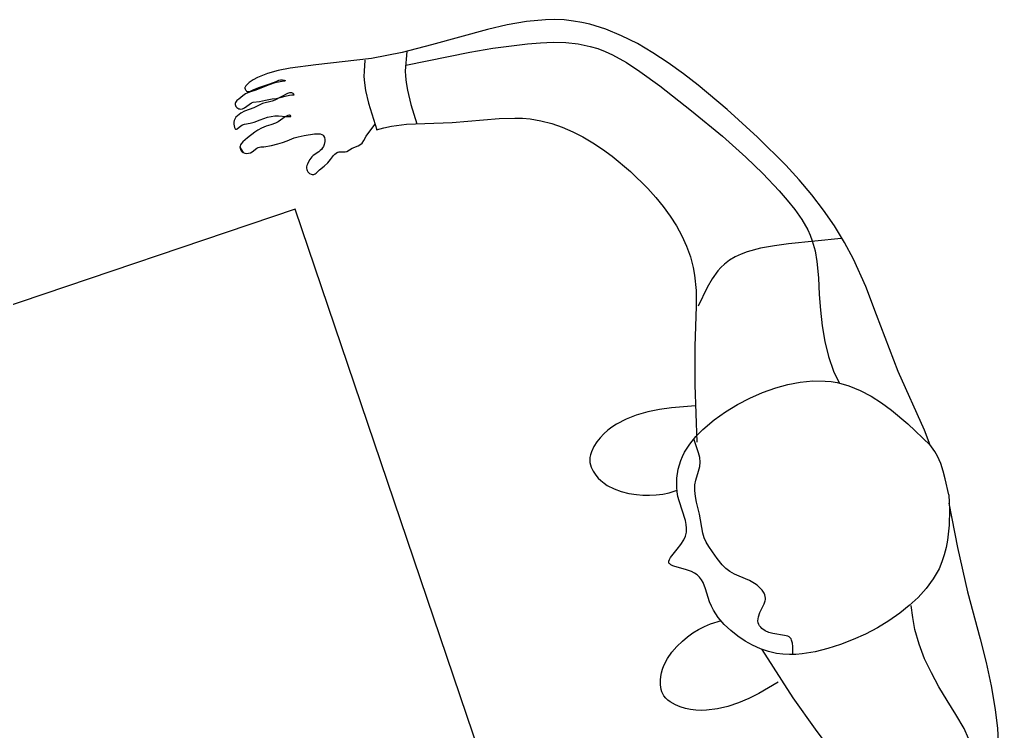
# Model space of a CAD drawing. Header units: metres. Extents: x 151 to 270, y 180 to 223.
# Drawn here: x 183.529 to 183.9724, y 209.4657 to 209.7882 of the extents above; entities that cross this region are included whole.
import ezdxf

# ---------------------------------------------------------------- set-up
doc = ezdxf.new("R2010")
doc.units = ezdxf.units.M
doc.layers.add('1-AREA DE PRODUCCION', color=7, linetype='Continuous')

msp = doc.modelspace()

# ---------------------------------------------------------------- linework, layer by layer
at = {"layer": '1-AREA DE PRODUCCION', "color": 0, "lineweight": -2}
for p, q in [((183.76717, 209.78811), (183.75855, 209.78732)), ((183.76717, 209.78811), (183.75855, 209.78732)), ((183.77145, 209.78818), (183.76717, 209.78811)), ((183.77145, 209.78818), (183.76717, 209.78811)), ((183.77571, 209.78799), (183.77145, 209.78818)), ((183.77571, 209.78799), (183.77145, 209.78818)), ((183.77996, 209.78753), (183.77571, 209.78799)), ((183.77996, 209.78753), (183.77571, 209.78799)), ((183.74094, 209.78374), (183.71556, 209.77669)), ((183.74094, 209.78374), (183.71556, 209.77669)), ((183.74981, 209.78581), (183.74094, 209.78374)), ((183.74981, 209.78581), (183.74094, 209.78374)), ((183.75855, 209.78732), (183.74981, 209.78581)), ((183.75855, 209.78732), (183.74981, 209.78581)), ((183.78361, 209.78691), (183.77996, 209.78753)), ((183.78361, 209.78691), (183.77996, 209.78753)), ((183.78725, 209.78607), (183.78361, 209.78691)), ((183.78725, 209.78607), (183.78361, 209.78691)), ((183.79449, 209.78382), (183.78725, 209.78607)), ((183.79449, 209.78382), (183.78725, 209.78607)), ((183.80168, 209.78086), (183.79449, 209.78382)), ((183.80168, 209.78086), (183.79449, 209.78382)), ((183.80881, 209.77728), (183.80168, 209.78086)), ((183.80881, 209.77728), (183.80168, 209.78086)), ((183.71556, 209.77669), (183.70221, 209.77329)), ((183.71556, 209.77669), (183.70221, 209.77329)), ((183.73289, 209.77342), (183.7433, 209.77522)), ((183.73289, 209.77342), (183.7433, 209.77522)), ((183.7433, 209.77522), (183.75912, 209.77726)), ((183.7433, 209.77522), (183.75912, 209.77726)), ((183.75912, 209.77726), (183.76487, 209.77771)), ((183.75912, 209.77726), (183.76487, 209.77771)), ((183.76487, 209.77771), (183.77063, 209.77792)), ((183.76487, 209.77771), (183.77063, 209.77792)), ((183.77063, 209.77792), (183.77635, 209.77778)), ((183.77063, 209.77792), (183.77635, 209.77778)), ((183.77635, 209.77778), (183.78199, 209.77719)), ((183.77635, 209.77778), (183.78199, 209.77719)), ((183.78199, 209.77719), (183.78748, 209.77605)), ((183.78199, 209.77719), (183.78748, 209.77605)), ((183.78748, 209.77605), (183.79088, 209.775)), ((183.78748, 209.77605), (183.79088, 209.775)), ((183.79088, 209.775), (183.79422, 209.77372)), ((183.79088, 209.775), (183.79422, 209.77372)), ((183.81585, 209.77316), (183.80881, 209.77728)), ((183.81585, 209.77316), (183.80881, 209.77728)), ((183.68833, 209.7706), (183.66323, 209.76775)), ((183.68833, 209.7706), (183.66323, 209.76775)), ((183.68531, 209.76985), (183.68503, 209.76482)), ((183.68531, 209.76985), (183.68503, 209.76482)), ((183.70221, 209.77329), (183.68833, 209.7706)), ((183.70221, 209.77329), (183.68833, 209.7706)), ((183.70442, 209.77379), (183.70371, 209.76501)), ((183.70442, 209.77379), (183.70371, 209.76501)), ((183.70393, 209.76747), (183.73289, 209.77342)), ((183.70393, 209.76747), (183.73289, 209.77342)), ((183.79422, 209.77372), (183.79749, 209.77222)), ((183.79422, 209.77372), (183.79749, 209.77222)), ((183.79749, 209.77222), (183.80383, 209.7687)), ((183.79749, 209.77222), (183.80383, 209.7687)), ((183.82281, 209.76858), (183.81585, 209.77316)), ((183.82281, 209.76858), (183.81585, 209.77316)), ((183.65154, 209.76617), (183.64617, 209.76508)), ((183.65154, 209.76617), (183.64617, 209.76508)), ((183.66323, 209.76775), (183.65154, 209.76617)), ((183.66323, 209.76775), (183.65154, 209.76617)), ((183.80383, 209.7687), (183.80998, 209.76466)), ((183.80383, 209.7687), (183.80998, 209.76466)), ((183.82967, 209.76364), (183.82281, 209.76858)), ((183.82967, 209.76364), (183.82281, 209.76858)), ((183.63681, 209.76191), (183.63482, 209.76085)), ((183.63681, 209.76191), (183.63482, 209.76085)), ((183.64124, 209.76368), (183.63681, 209.76191)), ((183.64124, 209.76368), (183.63681, 209.76191)), ((183.64617, 209.76508), (183.64124, 209.76368)), ((183.64617, 209.76508), (183.64124, 209.76368)), ((183.68503, 209.76482), (183.68498, 209.76233)), ((183.68503, 209.76482), (183.68498, 209.76233)), ((183.68498, 209.76233), (183.68517, 209.75949)), ((183.68498, 209.76233), (183.68517, 209.75949)), ((183.70371, 209.76501), (183.70378, 209.76255)), ((183.70371, 209.76501), (183.70378, 209.76255)), ((183.70378, 209.76255), (183.70407, 209.75968)), ((183.70378, 209.76255), (183.70407, 209.75968)), ((183.80998, 209.76466), (183.81892, 209.75809)), ((183.80998, 209.76466), (183.81892, 209.75809)), ((183.83641, 209.75841), (183.82967, 209.76364)), ((183.83641, 209.75841), (183.82967, 209.76364)), ((183.63108, 209.75735), (183.63107, 209.75705)), ((183.63108, 209.75735), (183.63107, 209.75705)), ((183.63107, 209.75705), (183.63116, 209.75671)), ((183.63107, 209.75705), (183.63116, 209.75671)), ((183.63116, 209.75763), (183.63108, 209.75735)), ((183.63116, 209.75763), (183.63108, 209.75735)), ((183.63148, 209.75817), (183.63116, 209.75763)), ((183.63148, 209.75817), (183.63116, 209.75763)), ((183.63116, 209.75671), (183.63132, 209.75638)), ((183.63116, 209.75671), (183.63132, 209.75638)), ((183.63194, 209.75867), (183.63148, 209.75817)), ((183.63194, 209.75867), (183.63148, 209.75817)), ((183.63297, 209.75967), (183.63194, 209.75867)), ((183.63297, 209.75967), (183.63194, 209.75867)), ((183.63482, 209.76085), (183.63297, 209.75967)), ((183.63482, 209.76085), (183.63297, 209.75967)), ((183.63472, 209.75628), (183.63739, 209.75747)), ((183.63472, 209.75628), (183.63739, 209.75747)), ((183.64201, 209.75857), (183.63596, 209.75615)), ((183.64201, 209.75857), (183.63596, 209.75615)), ((183.63739, 209.75747), (183.6409, 209.75857)), ((183.63739, 209.75747), (183.6409, 209.75857)), ((183.6409, 209.75857), (183.6445, 209.75988)), ((183.6409, 209.75857), (183.6445, 209.75988)), ((183.64456, 209.75949), (183.64201, 209.75857)), ((183.64456, 209.75949), (183.64201, 209.75857)), ((183.6445, 209.75988), (183.64578, 209.76048)), ((183.6445, 209.75988), (183.64578, 209.76048)), ((183.64697, 209.75996), (183.64456, 209.75949)), ((183.64697, 209.75996), (183.64456, 209.75949)), ((183.64578, 209.76048), (183.64646, 209.76071)), ((183.64578, 209.76048), (183.64646, 209.76071)), ((183.64646, 209.76071), (183.64721, 209.76084)), ((183.64646, 209.76071), (183.64721, 209.76084)), ((183.64893, 209.76028), (183.64697, 209.75996)), ((183.64893, 209.76028), (183.64697, 209.75996)), ((183.64721, 209.76084), (183.64806, 209.76083)), ((183.64721, 209.76084), (183.64806, 209.76083)), ((183.64806, 209.76083), (183.6488, 209.76069)), ((183.64806, 209.76083), (183.6488, 209.76069)), ((183.6488, 209.76069), (183.64926, 209.76051)), ((183.6488, 209.76069), (183.64926, 209.76051)), ((183.64924, 209.7604), (183.64893, 209.76028)), ((183.64924, 209.7604), (183.64893, 209.76028)), ((183.64927, 209.76043), (183.64924, 209.7604)), ((183.64927, 209.76043), (183.64924, 209.7604)), ((183.64926, 209.76051), (183.64927, 209.76049)), ((183.64926, 209.76051), (183.64927, 209.76049)), ((183.64927, 209.76049), (183.64928, 209.76047)), ((183.64927, 209.76049), (183.64928, 209.76047)), ((183.64928, 209.76045), (183.64927, 209.76043)), ((183.64928, 209.76045), (183.64927, 209.76043)), ((183.64928, 209.76047), (183.64928, 209.76046)), ((183.64928, 209.76047), (183.64928, 209.76046)), ((183.64928, 209.76046), (183.64928, 209.76045)), ((183.64928, 209.76046), (183.64928, 209.76045)), ((183.68517, 209.75949), (183.68571, 209.75603)), ((183.68517, 209.75949), (183.68571, 209.75603)), ((183.70407, 209.75968), (183.70466, 209.75625)), ((183.70407, 209.75968), (183.70466, 209.75625)), ((183.81892, 209.75809), (183.8334, 209.74686)), ((183.81892, 209.75809), (183.8334, 209.74686)), ((183.84951, 209.74742), (183.83641, 209.75841)), ((183.84951, 209.74742), (183.83641, 209.75841)), ((183.62831, 209.75216), (183.6274, 209.75146)), ((183.62831, 209.75216), (183.6274, 209.75146)), ((183.6301, 209.75365), (183.62831, 209.75216)), ((183.6301, 209.75365), (183.62831, 209.75216)), ((183.63128, 209.75449), (183.6301, 209.75365)), ((183.63128, 209.75449), (183.6301, 209.75365)), ((183.63235, 209.75502), (183.63128, 209.75449)), ((183.63235, 209.75502), (183.63128, 209.75449)), ((183.63132, 209.75638), (183.63154, 209.75607)), ((183.63132, 209.75638), (183.63154, 209.75607)), ((183.63154, 209.75607), (183.63181, 209.75582)), ((183.63154, 209.75607), (183.63181, 209.75582)), ((183.63181, 209.75582), (183.63211, 209.75563)), ((183.63181, 209.75582), (183.63211, 209.75563)), ((183.63211, 209.75563), (183.63261, 209.75552)), ((183.63211, 209.75563), (183.63261, 209.75552)), ((183.63351, 209.75543), (183.63235, 209.75502)), ((183.63351, 209.75543), (183.63235, 209.75502)), ((183.63261, 209.75552), (183.63313, 209.75557)), ((183.63261, 209.75552), (183.63313, 209.75557)), ((183.63313, 209.75557), (183.63393, 209.75587)), ((183.63313, 209.75557), (183.63393, 209.75587)), ((183.63596, 209.75615), (183.63351, 209.75543)), ((183.63596, 209.75615), (183.63351, 209.75543)), ((183.63393, 209.75587), (183.63472, 209.75628)), ((183.63393, 209.75587), (183.63472, 209.75628)), ((183.64035, 209.7516), (183.64341, 209.75221)), ((183.64035, 209.7516), (183.64341, 209.75221)), ((183.64341, 209.75221), (183.64533, 209.75247)), ((183.64341, 209.75221), (183.64533, 209.75247)), ((183.65035, 209.75468), (183.64461, 209.75171)), ((183.65035, 209.75468), (183.64461, 209.75171)), ((183.64533, 209.75247), (183.64925, 209.75351)), ((183.64533, 209.75247), (183.64925, 209.75351)), ((183.64925, 209.75351), (183.65123, 209.75394)), ((183.64925, 209.75351), (183.65123, 209.75394)), ((183.65125, 209.75497), (183.65035, 209.75468)), ((183.65125, 209.75497), (183.65035, 209.75468)), ((183.65123, 209.75394), (183.65225, 209.75404)), ((183.65123, 209.75394), (183.65225, 209.75404)), ((183.65202, 209.75506), (183.65125, 209.75497)), ((183.65202, 209.75506), (183.65125, 209.75497)), ((183.65236, 209.75501), (183.65202, 209.75506)), ((183.65236, 209.75501), (183.65202, 209.75506)), ((183.65225, 209.75404), (183.65328, 209.75401)), ((183.65225, 209.75404), (183.65328, 209.75401)), ((183.65266, 209.75488), (183.65236, 209.75501)), ((183.65266, 209.75488), (183.65236, 209.75501)), ((183.65291, 209.75468), (183.65266, 209.75488)), ((183.65291, 209.75468), (183.65266, 209.75488)), ((183.65313, 209.75439), (183.65291, 209.75468)), ((183.65313, 209.75439), (183.65291, 209.75468)), ((183.65328, 209.75401), (183.65313, 209.75439)), ((183.65328, 209.75401), (183.65313, 209.75439)), ((183.68571, 209.75603), (183.68707, 209.75029)), ((183.68571, 209.75603), (183.68707, 209.75029)), ((183.70466, 209.75625), (183.70626, 209.7497)), ((183.70466, 209.75625), (183.70626, 209.7497)), ((183.62672, 209.75067), (183.62656, 209.75022)), ((183.62672, 209.75067), (183.62656, 209.75022)), ((183.62656, 209.75022), (183.62657, 209.74973)), ((183.62656, 209.75022), (183.62657, 209.74973)), ((183.62657, 209.74973), (183.62671, 209.74923)), ((183.62657, 209.74973), (183.62671, 209.74923)), ((183.62671, 209.74923), (183.62698, 209.74874)), ((183.62671, 209.74923), (183.62698, 209.74874)), ((183.62702, 209.75108), (183.62672, 209.75067)), ((183.62702, 209.75108), (183.62672, 209.75067)), ((183.62698, 209.74874), (183.62734, 209.74832)), ((183.62698, 209.74874), (183.62734, 209.74832)), ((183.6274, 209.75146), (183.62702, 209.75108)), ((183.6274, 209.75146), (183.62702, 209.75108)), ((183.62734, 209.74832), (183.62777, 209.74798)), ((183.62734, 209.74832), (183.62777, 209.74798)), ((183.62777, 209.74798), (183.62819, 209.74778)), ((183.62777, 209.74798), (183.62819, 209.74778)), ((183.62819, 209.74778), (183.62863, 209.74768)), ((183.62819, 209.74778), (183.62863, 209.74768)), ((183.62863, 209.74768), (183.62908, 209.74765)), ((183.62863, 209.74768), (183.62908, 209.74765)), ((183.62908, 209.74765), (183.62998, 209.7478)), ((183.62908, 209.74765), (183.62998, 209.7478)), ((183.62998, 209.7478), (183.63087, 209.74821)), ((183.62998, 209.7478), (183.63087, 209.74821)), ((183.63087, 209.74821), (183.63404, 209.75048)), ((183.63087, 209.74821), (183.63404, 209.75048)), ((183.63506, 209.74819), (183.63092, 209.74671)), ((183.63506, 209.74819), (183.63092, 209.74671)), ((183.63404, 209.75048), (183.63473, 209.75072)), ((183.63404, 209.75048), (183.63473, 209.75072)), ((183.63473, 209.75072), (183.6377, 209.75111)), ((183.63473, 209.75072), (183.6377, 209.75111)), ((183.63896, 209.75011), (183.63506, 209.74819)), ((183.63896, 209.75011), (183.63506, 209.74819)), ((183.6377, 209.75111), (183.64035, 209.7516)), ((183.6377, 209.75111), (183.64035, 209.7516)), ((183.64335, 209.75125), (183.63896, 209.75011)), ((183.64335, 209.75125), (183.63896, 209.75011)), ((183.64461, 209.75171), (183.64335, 209.75125)), ((183.64461, 209.75171), (183.64335, 209.75125)), ((183.68707, 209.75029), (183.69082, 209.73816)), ((183.68707, 209.75029), (183.69082, 209.73816)), ((183.70626, 209.7497), (183.70888, 209.74102)), ((183.70626, 209.7497), (183.70888, 209.74102)), ((183.627, 209.7439), (183.62648, 209.74313)), ((183.627, 209.7439), (183.62648, 209.74313)), ((183.62764, 209.74461), (183.627, 209.7439)), ((183.62764, 209.74461), (183.627, 209.7439)), ((183.62837, 209.74523), (183.62764, 209.74461)), ((183.62837, 209.74523), (183.62764, 209.74461)), ((183.62918, 209.7458), (183.62837, 209.74523)), ((183.62918, 209.7458), (183.62837, 209.74523)), ((183.63092, 209.74671), (183.62918, 209.7458)), ((183.63092, 209.74671), (183.62918, 209.7458)), ((183.638, 209.74283), (183.64125, 209.74393)), ((183.638, 209.74283), (183.64125, 209.74393)), ((183.64125, 209.74393), (183.64292, 209.7443)), ((183.64125, 209.74393), (183.64292, 209.7443)), ((183.64292, 209.7443), (183.64459, 209.74452)), ((183.64292, 209.7443), (183.64459, 209.74452)), ((183.64459, 209.74452), (183.64627, 209.74456)), ((183.64459, 209.74452), (183.64627, 209.74456)), ((183.64932, 209.74414), (183.64615, 209.74191)), ((183.64932, 209.74414), (183.64615, 209.74191)), ((183.64627, 209.74456), (183.64977, 209.74427)), ((183.64627, 209.74456), (183.64977, 209.74427)), ((183.65056, 209.74478), (183.64932, 209.74414)), ((183.65056, 209.74478), (183.64932, 209.74414)), ((183.64977, 209.74427), (183.65192, 209.74421)), ((183.64977, 209.74427), (183.65192, 209.74421)), ((183.65108, 209.74488), (183.65056, 209.74478)), ((183.65108, 209.74488), (183.65056, 209.74478)), ((183.6513, 209.74486), (183.65108, 209.74488)), ((183.6513, 209.74486), (183.65108, 209.74488)), ((183.6515, 209.74479), (183.6513, 209.74486)), ((183.6515, 209.74479), (183.6513, 209.74486)), ((183.65167, 209.74466), (183.6515, 209.74479)), ((183.65167, 209.74466), (183.6515, 209.74479)), ((183.65181, 209.74447), (183.65167, 209.74466)), ((183.65181, 209.74447), (183.65167, 209.74466)), ((183.65192, 209.74421), (183.65181, 209.74447)), ((183.65192, 209.74421), (183.65181, 209.74447)), ((183.73916, 209.7428), (183.74625, 209.74338)), ((183.73916, 209.7428), (183.74625, 209.74338)), ((183.74625, 209.74338), (183.75327, 209.74358)), ((183.74625, 209.74338), (183.75327, 209.74358)), ((183.75327, 209.74358), (183.75675, 209.74345)), ((183.75327, 209.74358), (183.75675, 209.74345)), ((183.75675, 209.74345), (183.7602, 209.74314)), ((183.75675, 209.74345), (183.7602, 209.74314)), ((183.8334, 209.74686), (183.84735, 209.73537)), ((183.8334, 209.74686), (183.84735, 209.73537)), ((183.86328, 209.73498), (183.84951, 209.74742)), ((183.86328, 209.73498), (183.84951, 209.74742)), ((183.62605, 209.74168), (183.62604, 209.74087)), ((183.62605, 209.74168), (183.62604, 209.74087)), ((183.62604, 209.74087), (183.62614, 209.74004)), ((183.62604, 209.74087), (183.62614, 209.74004)), ((183.62621, 209.74246), (183.62605, 209.74168)), ((183.62621, 209.74246), (183.62605, 209.74168)), ((183.62614, 209.74004), (183.62635, 209.7393)), ((183.62614, 209.74004), (183.62635, 209.7393)), ((183.62648, 209.74313), (183.62621, 209.74246)), ((183.62648, 209.74313), (183.62621, 209.74246)), ((183.62635, 209.7393), (183.62666, 209.73874)), ((183.62635, 209.7393), (183.62666, 209.73874)), ((183.62761, 209.7387), (183.62917, 209.74005)), ((183.62761, 209.7387), (183.62917, 209.74005)), ((183.62917, 209.74005), (183.63, 209.74054)), ((183.62917, 209.74005), (183.63, 209.74054)), ((183.63, 209.74054), (183.63083, 209.74082)), ((183.63, 209.74054), (183.63083, 209.74082)), ((183.63083, 209.74082), (183.6334, 209.74121)), ((183.63083, 209.74082), (183.6334, 209.74121)), ((183.6334, 209.74121), (183.63526, 209.74172)), ((183.6334, 209.74121), (183.63526, 209.74172)), ((183.63526, 209.74172), (183.638, 209.74283)), ((183.63526, 209.74172), (183.638, 209.74283)), ((183.63854, 209.73895), (183.63697, 209.7381)), ((183.63854, 209.73895), (183.63697, 209.7381)), ((183.64065, 209.73983), (183.63854, 209.73895)), ((183.64065, 209.73983), (183.63854, 209.73895)), ((183.64272, 209.74042), (183.64065, 209.73983)), ((183.64272, 209.74042), (183.64065, 209.73983)), ((183.64492, 209.74122), (183.64272, 209.74042)), ((183.64492, 209.74122), (183.64272, 209.74042)), ((183.64615, 209.74191), (183.64492, 209.74122)), ((183.64615, 209.74191), (183.64492, 209.74122)), ((183.68604, 209.73529), (183.6899, 209.7407)), ((183.68604, 209.73529), (183.6899, 209.7407)), ((183.69071, 209.73823), (183.69404, 209.73916)), ((183.69071, 209.73823), (183.69404, 209.73916)), ((183.69404, 209.73916), (183.69739, 209.73987)), ((183.69404, 209.73916), (183.69739, 209.73987)), ((183.69739, 209.73987), (183.70417, 209.74074)), ((183.69739, 209.73987), (183.70417, 209.74074)), ((183.70417, 209.74074), (183.72486, 209.74155)), ((183.70417, 209.74074), (183.72486, 209.74155)), ((183.72486, 209.74155), (183.73916, 209.7428)), ((183.72486, 209.74155), (183.73916, 209.7428)), ((183.7602, 209.74314), (183.76514, 209.74232)), ((183.7602, 209.74314), (183.76514, 209.74232)), ((183.76514, 209.74232), (183.77001, 209.74106)), ((183.76514, 209.74232), (183.77001, 209.74106)), ((183.77001, 209.74106), (183.7748, 209.7394)), ((183.77001, 209.74106), (183.7748, 209.7394)), ((183.7748, 209.7394), (183.77951, 209.73738)), ((183.7748, 209.7394), (183.77951, 209.73738)), ((183.62666, 209.73874), (183.62685, 209.73859)), ((183.62666, 209.73874), (183.62685, 209.73859)), ((183.62685, 209.73859), (183.62695, 209.73854)), ((183.62685, 209.73859), (183.62695, 209.73854)), ((183.62695, 209.73854), (183.62705, 209.73851)), ((183.62695, 209.73854), (183.62705, 209.73851)), ((183.62705, 209.73851), (183.62723, 209.73852)), ((183.62705, 209.73851), (183.62723, 209.73852)), ((183.62723, 209.73852), (183.62761, 209.7387)), ((183.62723, 209.73852), (183.62761, 209.7387)), ((183.63216, 209.73454), (183.63016, 209.7328)), ((183.63216, 209.73454), (183.63016, 209.7328)), ((183.63549, 209.73716), (183.63216, 209.73454)), ((183.63549, 209.73716), (183.63216, 209.73454)), ((183.63697, 209.7381), (183.63549, 209.73716)), ((183.63697, 209.7381), (183.63549, 209.73716)), ((183.65014, 209.73322), (183.65341, 209.73461)), ((183.65014, 209.73322), (183.65341, 209.73461)), ((183.65341, 209.73461), (183.65517, 209.7351)), ((183.65341, 209.73461), (183.65517, 209.7351)), ((183.65517, 209.7351), (183.65784, 209.73564)), ((183.65517, 209.7351), (183.65784, 209.73564)), ((183.65784, 209.73564), (183.66254, 209.73643)), ((183.65784, 209.73564), (183.66254, 209.73643)), ((183.66254, 209.73643), (183.6643, 209.73649)), ((183.66254, 209.73643), (183.6643, 209.73649)), ((183.6643, 209.73649), (183.66513, 209.73639)), ((183.6643, 209.73649), (183.66513, 209.73639)), ((183.66513, 209.73639), (183.66587, 209.73615)), ((183.66513, 209.73639), (183.66587, 209.73615)), ((183.66587, 209.73615), (183.66619, 209.73597)), ((183.66587, 209.73615), (183.66619, 209.73597)), ((183.66619, 209.73597), (183.66646, 209.73575)), ((183.66619, 209.73597), (183.66646, 209.73575)), ((183.66646, 209.73575), (183.66671, 209.73545)), ((183.66646, 209.73575), (183.66671, 209.73545)), ((183.66671, 209.73545), (183.66707, 209.73473)), ((183.66671, 209.73545), (183.66707, 209.73473)), ((183.66707, 209.73473), (183.66724, 209.73386)), ((183.66707, 209.73473), (183.66724, 209.73386)), ((183.68496, 209.73339), (183.68604, 209.73529)), ((183.68496, 209.73339), (183.68604, 209.73529)), ((183.77951, 209.73738), (183.78413, 209.73501)), ((183.77951, 209.73738), (183.78413, 209.73501)), ((183.78413, 209.73501), (183.78865, 209.73235)), ((183.78413, 209.73501), (183.78865, 209.73235)), ((183.84735, 209.73537), (183.85793, 209.7259)), ((183.84735, 209.73537), (183.85793, 209.7259)), ((183.87612, 209.72217), (183.86328, 209.73498)), ((183.87612, 209.72217), (183.86328, 209.73498)), ((183.62877, 209.73036), (183.63022, 209.72799)), ((183.62877, 209.73036), (183.63022, 209.72799)), ((183.62887, 209.73086), (183.62879, 209.73035)), ((183.62887, 209.73086), (183.62879, 209.73035)), ((183.62879, 209.73035), (183.62883, 209.72983)), ((183.62879, 209.73035), (183.62883, 209.72983)), ((183.62907, 209.73136), (183.62887, 209.73086)), ((183.62907, 209.73136), (183.62887, 209.73086)), ((183.62936, 209.73185), (183.62907, 209.73136)), ((183.62936, 209.73185), (183.62907, 209.73136)), ((183.63016, 209.7328), (183.62936, 209.73185)), ((183.63016, 209.7328), (183.62936, 209.73185)), ((183.6343, 209.72823), (183.6365, 209.72997)), ((183.6343, 209.72823), (183.6365, 209.72997)), ((183.6365, 209.72997), (183.63705, 209.73021)), ((183.6365, 209.72997), (183.63705, 209.73021)), ((183.63705, 209.73021), (183.63827, 209.73046)), ((183.63705, 209.73021), (183.63827, 209.73046)), ((183.63827, 209.73046), (183.63956, 209.73059)), ((183.63827, 209.73046), (183.63956, 209.73059)), ((183.63956, 209.73059), (183.64307, 209.73118)), ((183.63956, 209.73059), (183.64307, 209.73118)), ((183.64307, 209.73118), (183.64594, 209.73184)), ((183.64307, 209.73118), (183.64594, 209.73184)), ((183.64594, 209.73184), (183.64807, 209.73245)), ((183.64594, 209.73184), (183.64807, 209.73245)), ((183.64807, 209.73245), (183.65014, 209.73322)), ((183.64807, 209.73245), (183.65014, 209.73322)), ((183.66624, 209.73003), (183.66573, 209.72939)), ((183.66624, 209.73003), (183.66573, 209.72939)), ((183.66666, 209.73075), (183.66624, 209.73003)), ((183.66666, 209.73075), (183.66624, 209.73003)), ((183.66698, 209.73155), (183.66666, 209.73075)), ((183.66698, 209.73155), (183.66666, 209.73075)), ((183.66725, 209.73293), (183.66698, 209.73155)), ((183.66725, 209.73293), (183.66698, 209.73155)), ((183.66724, 209.73386), (183.66725, 209.73293)), ((183.66724, 209.73386), (183.66725, 209.73293)), ((183.67716, 209.72848), (183.67956, 209.72993)), ((183.67716, 209.72848), (183.67956, 209.72993)), ((183.67956, 209.72993), (183.68228, 209.73096)), ((183.67956, 209.72993), (183.68228, 209.73096)), ((183.68228, 209.73096), (183.68307, 209.73139)), ((183.68228, 209.73096), (183.68307, 209.73139)), ((183.68307, 209.73139), (183.68409, 209.73223)), ((183.68307, 209.73139), (183.68409, 209.73223)), ((183.68409, 209.73223), (183.68496, 209.73339)), ((183.68409, 209.73223), (183.68496, 209.73339)), ((183.78865, 209.73235), (183.79307, 209.72941)), ((183.78865, 209.73235), (183.79307, 209.72941)), ((183.62883, 209.72983), (183.62897, 209.72941)), ((183.62883, 209.72983), (183.62897, 209.72941)), ((183.62897, 209.72941), (183.62919, 209.729)), ((183.62897, 209.72941), (183.62919, 209.729)), ((183.62919, 209.729), (183.62948, 209.72862)), ((183.62919, 209.729), (183.62948, 209.72862)), ((183.62948, 209.72862), (183.62982, 209.72828)), ((183.62948, 209.72862), (183.62982, 209.72828)), ((183.62982, 209.72828), (183.63022, 209.72799)), ((183.62982, 209.72828), (183.63022, 209.72799)), ((183.63022, 209.72799), (183.63099, 209.72766)), ((183.63022, 209.72799), (183.63099, 209.72766)), ((183.63099, 209.72766), (183.63184, 209.72753)), ((183.63099, 209.72766), (183.63184, 209.72753)), ((183.63184, 209.72753), (183.6327, 209.7276)), ((183.63184, 209.72753), (183.6327, 209.7276)), ((183.6327, 209.7276), (183.63353, 209.72784)), ((183.6327, 209.7276), (183.63353, 209.72784)), ((183.63353, 209.72784), (183.6343, 209.72823)), ((183.63353, 209.72784), (183.6343, 209.72823)), ((183.6613, 209.72597), (183.66051, 209.7248)), ((183.6613, 209.72597), (183.66051, 209.7248)), ((183.66193, 209.72665), (183.6613, 209.72597)), ((183.66193, 209.72665), (183.6613, 209.72597)), ((183.6645, 209.72833), (183.66193, 209.72665)), ((183.6645, 209.72833), (183.66193, 209.72665)), ((183.66515, 209.72882), (183.6645, 209.72833)), ((183.66515, 209.72882), (183.6645, 209.72833)), ((183.66573, 209.72939), (183.66515, 209.72882)), ((183.66573, 209.72939), (183.66515, 209.72882)), ((183.66978, 209.72476), (183.67118, 209.72653)), ((183.66978, 209.72476), (183.67118, 209.72653)), ((183.67118, 209.72653), (183.67195, 209.72733)), ((183.67118, 209.72653), (183.67195, 209.72733)), ((183.6718, 209.72719), (183.67304, 209.72804)), ((183.6718, 209.72719), (183.67304, 209.72804)), ((183.67195, 209.72733), (183.67279, 209.72794)), ((183.67195, 209.72733), (183.67279, 209.72794)), ((183.67279, 209.72794), (183.67324, 209.72815)), ((183.67279, 209.72794), (183.67324, 209.72815)), ((183.67324, 209.72815), (183.67373, 209.72827)), ((183.67324, 209.72815), (183.67373, 209.72827)), ((183.67373, 209.72827), (183.67653, 209.72828)), ((183.67373, 209.72827), (183.67653, 209.72828)), ((183.67653, 209.72828), (183.67716, 209.72848)), ((183.67653, 209.72828), (183.67716, 209.72848)), ((183.79307, 209.72941), (183.79738, 209.72624)), ((183.79307, 209.72941), (183.79738, 209.72624)), ((183.79738, 209.72624), (183.80566, 209.71931)), ((183.79738, 209.72624), (183.80566, 209.71931)), ((183.85793, 209.7259), (183.86562, 209.71842)), ((183.85793, 209.7259), (183.86562, 209.71842)), ((183.65897, 209.72143), (183.65895, 209.72082)), ((183.65897, 209.72143), (183.65895, 209.72082)), ((183.65911, 209.72203), (183.65897, 209.72143)), ((183.65911, 209.72203), (183.65897, 209.72143)), ((183.65932, 209.72261), (183.65911, 209.72203)), ((183.65932, 209.72261), (183.65911, 209.72203)), ((183.65989, 209.72374), (183.65932, 209.72261)), ((183.65989, 209.72374), (183.65932, 209.72261)), ((183.66051, 209.7248), (183.65989, 209.72374)), ((183.66051, 209.7248), (183.65989, 209.72374)), ((183.66476, 209.72004), (183.66701, 209.72179)), ((183.66476, 209.72004), (183.66701, 209.72179)), ((183.66701, 209.72179), (183.66853, 209.72331)), ((183.66701, 209.72179), (183.66853, 209.72331)), ((183.66853, 209.72331), (183.66978, 209.72476)), ((183.66853, 209.72331), (183.66978, 209.72476)), ((183.88211, 209.71557), (183.87612, 209.72217)), ((183.88211, 209.71557), (183.87612, 209.72217)), ((183.65895, 209.72082), (183.65904, 209.72028)), ((183.65895, 209.72082), (183.65904, 209.72028)), ((183.65904, 209.72028), (183.65923, 209.71975)), ((183.65904, 209.72028), (183.65923, 209.71975)), ((183.65923, 209.71975), (183.65952, 209.71926)), ((183.65923, 209.71975), (183.65952, 209.71926)), ((183.65952, 209.71926), (183.65989, 209.71883)), ((183.65952, 209.71926), (183.65989, 209.71883)), ((183.65989, 209.71883), (183.66034, 209.71846)), ((183.65989, 209.71883), (183.66034, 209.71846)), ((183.66034, 209.71846), (183.66112, 209.71811)), ((183.66034, 209.71846), (183.66112, 209.71811)), ((183.66112, 209.71811), (183.66153, 209.71802)), ((183.66112, 209.71811), (183.66153, 209.71802)), ((183.66153, 209.71802), (183.66193, 209.718)), ((183.66153, 209.71802), (183.66193, 209.718)), ((183.66193, 209.718), (183.66233, 209.71805)), ((183.66193, 209.718), (183.66233, 209.71805)), ((183.66233, 209.71805), (183.66288, 209.71827)), ((183.66233, 209.71805), (183.66288, 209.71827)), ((183.66288, 209.71827), (183.66338, 209.71863)), ((183.66288, 209.71827), (183.66338, 209.71863)), ((183.66338, 209.71863), (183.66476, 209.72004)), ((183.66338, 209.71863), (183.66476, 209.72004)), ((183.80566, 209.71931), (183.81349, 209.71167)), ((183.80566, 209.71931), (183.81349, 209.71167)), ((183.86562, 209.71842), (183.87309, 209.71054)), ((183.86562, 209.71842), (183.87309, 209.71054)), ((183.88778, 209.7088), (183.88211, 209.71557)), ((183.88778, 209.7088), (183.88211, 209.71557)), ((183.81349, 209.71167), (183.81712, 209.70764)), ((183.81349, 209.71167), (183.81712, 209.70764)), ((183.87309, 209.71054), (183.87674, 209.70637)), ((183.87309, 209.71054), (183.87674, 209.70637)), ((183.89311, 209.70184), (183.88778, 209.7088)), ((183.89311, 209.70184), (183.88778, 209.7088)), ((183.81712, 209.70764), (183.82053, 209.70347)), ((183.81712, 209.70764), (183.82053, 209.70347)), ((183.82053, 209.70347), (183.82366, 209.69917)), ((183.82053, 209.70347), (183.82366, 209.69917)), ((183.87674, 209.70637), (183.88019, 209.70207)), ((183.87674, 209.70637), (183.88019, 209.70207)), ((183.65386, 209.70235), (183.08555, 209.50993)), ((183.78214, 209.32348), (183.65386, 209.70235)), ((183.82366, 209.69917), (183.8265, 209.69475)), ((183.82366, 209.69917), (183.8265, 209.69475)), ((183.88019, 209.70207), (183.88332, 209.69758)), ((183.88019, 209.70207), (183.88332, 209.69758)), ((183.89806, 209.69468), (183.89311, 209.70184)), ((183.89806, 209.69468), (183.89311, 209.70184)), ((183.8265, 209.69475), (183.829, 209.69019)), ((183.8265, 209.69475), (183.829, 209.69019)), ((183.88332, 209.69758), (183.88598, 209.6929)), ((183.88332, 209.69758), (183.88598, 209.6929)), ((183.9026, 209.68726), (183.89806, 209.69468)), ((183.9026, 209.68726), (183.89806, 209.69468)), ((183.829, 209.69019), (183.83112, 209.68551)), ((183.829, 209.69019), (183.83112, 209.68551)), ((183.88598, 209.6929), (183.88709, 209.69048)), ((183.88598, 209.6929), (183.88709, 209.69048)), ((183.88709, 209.69048), (183.88804, 209.68801)), ((183.88709, 209.69048), (183.88804, 209.68801)), ((183.87095, 209.68571), (183.86465, 209.68459)), ((183.87095, 209.68571), (183.86465, 209.68459)), ((183.8773, 209.68653), (183.87095, 209.68571)), ((183.8773, 209.68653), (183.87095, 209.68571)), ((183.90116, 209.68897), (183.8773, 209.68653)), ((183.90116, 209.68897), (183.8773, 209.68653)), ((183.88804, 209.68801), (183.88933, 209.68336)), ((183.88804, 209.68801), (183.88933, 209.68336)), ((183.90672, 209.67959), (183.9026, 209.68726)), ((183.90672, 209.67959), (183.9026, 209.68726)), ((183.83112, 209.68551), (183.83284, 209.68072)), ((183.83112, 209.68551), (183.83284, 209.68072)), ((183.85577, 209.68189), (183.85307, 209.68063)), ((183.85577, 209.68189), (183.85307, 209.68063)), ((183.85862, 209.68296), (183.85577, 209.68189)), ((183.85862, 209.68296), (183.85577, 209.68189)), ((183.86465, 209.68459), (183.85862, 209.68296)), ((183.86465, 209.68459), (183.85862, 209.68296)), ((183.88933, 209.68336), (183.89015, 209.67856)), ((183.88933, 209.68336), (183.89015, 209.67856)), ((183.83284, 209.68072), (183.83412, 209.6758)), ((183.83284, 209.68072), (183.83412, 209.6758)), ((183.84824, 209.67737), (183.84668, 209.67591)), ((183.84824, 209.67737), (183.84668, 209.67591)), ((183.85055, 209.67913), (183.84824, 209.67737)), ((183.85055, 209.67913), (183.84824, 209.67737)), ((183.85307, 209.68063), (183.85055, 209.67913)), ((183.85307, 209.68063), (183.85055, 209.67913)), ((183.89015, 209.67856), (183.89082, 209.67117)), ((183.89015, 209.67856), (183.89082, 209.67117)), ((183.91224, 209.66723), (183.90672, 209.67959)), ((183.91224, 209.66723), (183.90672, 209.67959)), ((183.83412, 209.6758), (183.83474, 209.67238)), ((183.83412, 209.6758), (183.83474, 209.67238)), ((183.83474, 209.67238), (183.83541, 209.66539)), ((183.83474, 209.67238), (183.83541, 209.66539)), ((183.84524, 209.67431), (183.84265, 209.67076)), ((183.84524, 209.67431), (183.84265, 209.67076)), ((183.84668, 209.67591), (183.84524, 209.67431)), ((183.84668, 209.67591), (183.84524, 209.67431)), ((183.84265, 209.67076), (183.84036, 209.66685)), ((183.84265, 209.67076), (183.84036, 209.66685)), ((183.89082, 209.67117), (183.8912, 209.66367)), ((183.89082, 209.67117), (183.8912, 209.66367)), ((183.83541, 209.66539), (183.83551, 209.65827)), ((183.83541, 209.66539), (183.83551, 209.65827)), ((183.84036, 209.66685), (183.8363, 209.65841)), ((183.84036, 209.66685), (183.8363, 209.65841)), ((183.8912, 209.66367), (183.8917, 209.65649)), ((183.8912, 209.66367), (183.8917, 209.65649)), ((183.91715, 209.65446), (183.91224, 209.66723)), ((183.91715, 209.65446), (183.91224, 209.66723)), ((183.83551, 209.65827), (183.83481, 209.64024)), ((183.83551, 209.65827), (183.83481, 209.64024)), ((183.8917, 209.65649), (183.89248, 209.64939)), ((183.8917, 209.65649), (183.89248, 209.64939)), ((183.92699, 209.62873), (183.91715, 209.65446)), ((183.92699, 209.62873), (183.91715, 209.65446)), ((183.89248, 209.64939), (183.89366, 209.64241)), ((183.89248, 209.64939), (183.89366, 209.64241)), ((183.89366, 209.64241), (183.89536, 209.63559)), ((183.89366, 209.64241), (183.89536, 209.63559)), ((183.83481, 209.64024), (183.83479, 209.62275)), ((183.83481, 209.64024), (183.83479, 209.62275)), ((183.89536, 209.63559), (183.89769, 209.62897)), ((183.89536, 209.63559), (183.89769, 209.62897)), ((183.89769, 209.62897), (183.90017, 209.62355)), ((183.89769, 209.62897), (183.90017, 209.62355)), ((183.93889, 209.60218), (183.92699, 209.62873)), ((183.93889, 209.60218), (183.92699, 209.62873)), ((183.87701, 209.62279), (183.8826, 209.62387)), ((183.87701, 209.62279), (183.8826, 209.62387)), ((183.8826, 209.62387), (183.88823, 209.62445)), ((183.8826, 209.62387), (183.88823, 209.62445)), ((183.88823, 209.62445), (183.89383, 209.62443)), ((183.88823, 209.62445), (183.89383, 209.62443)), ((183.89383, 209.62443), (183.8966, 209.62417)), ((183.89383, 209.62443), (183.8966, 209.62417)), ((183.8966, 209.62417), (183.89934, 209.62372)), ((183.8966, 209.62417), (183.89934, 209.62372)), ((183.89934, 209.62372), (183.90201, 209.62309)), ((183.89934, 209.62372), (183.90201, 209.62309)), ((183.83479, 209.62275), (183.83578, 209.59677)), ((183.83479, 209.62275), (183.83578, 209.59677)), ((183.85972, 209.61672), (183.86551, 209.6192)), ((183.85972, 209.61672), (183.86551, 209.6192)), ((183.86551, 209.6192), (183.87152, 209.62129)), ((183.86551, 209.6192), (183.87152, 209.62129)), ((183.87152, 209.62129), (183.87701, 209.62279)), ((183.87152, 209.62129), (183.87701, 209.62279)), ((183.90201, 209.62309), (183.90464, 209.62229)), ((183.90201, 209.62309), (183.90464, 209.62229)), ((183.90464, 209.62229), (183.90977, 209.6202)), ((183.90464, 209.62229), (183.90977, 209.6202)), ((183.90977, 209.6202), (183.91471, 209.61758)), ((183.90977, 209.6202), (183.91471, 209.61758)), ((183.85414, 209.61382), (183.85972, 209.61672)), ((183.85414, 209.61382), (183.85972, 209.61672)), ((183.91471, 209.61758), (183.91946, 209.61455)), ((183.91471, 209.61758), (183.91946, 209.61455)), ((183.81349, 209.61054), (183.8082, 209.60902)), ((183.81349, 209.61054), (183.8082, 209.60902)), ((183.81884, 209.61159), (183.81349, 209.61054)), ((183.81884, 209.61159), (183.81349, 209.61054)), ((183.82424, 209.61231), (183.81884, 209.61159)), ((183.82424, 209.61231), (183.81884, 209.61159)), ((183.8351, 209.61324), (183.82424, 209.61231)), ((183.8351, 209.61324), (183.82424, 209.61231)), ((183.84359, 209.6068), (183.84877, 209.61051)), ((183.84359, 209.6068), (183.84877, 209.61051)), ((183.84877, 209.61051), (183.85414, 209.61382)), ((183.84877, 209.61051), (183.85414, 209.61382)), ((183.91946, 209.61455), (183.92399, 209.61122)), ((183.91946, 209.61455), (183.92399, 209.61122)), ((183.92399, 209.61122), (183.93126, 209.60511)), ((183.92399, 209.61122), (183.93126, 209.60511)), ((183.80367, 209.60723), (183.79934, 209.60494)), ((183.80367, 209.60723), (183.79934, 209.60494)), ((183.8082, 209.60902), (183.80367, 209.60723)), ((183.8082, 209.60902), (183.80367, 209.60723)), ((183.83846, 209.60247), (183.84359, 209.6068)), ((183.83846, 209.60247), (183.84359, 209.6068)), ((183.79538, 209.60213), (183.79359, 209.60052)), ((183.79538, 209.60213), (183.79359, 209.60052)), ((183.79731, 209.6036), (183.79538, 209.60213)), ((183.79731, 209.6036), (183.79538, 209.60213)), ((183.79934, 209.60494), (183.79731, 209.6036)), ((183.79934, 209.60494), (183.79731, 209.6036)), ((183.83533, 209.5993), (183.83846, 209.60247)), ((183.83533, 209.5993), (183.83846, 209.60247)), ((183.93126, 209.60511), (183.94151, 209.59542)), ((183.93126, 209.60511), (183.94151, 209.59542)), ((183.94149, 209.59542), (183.93889, 209.60218)), ((183.94149, 209.59542), (183.93889, 209.60218)), ((183.79193, 209.59876), (183.79045, 209.59685)), ((183.79193, 209.59876), (183.79045, 209.59685)), ((183.79359, 209.60052), (183.79193, 209.59876)), ((183.79359, 209.60052), (183.79193, 209.59876)), ((183.83254, 209.59588), (183.83533, 209.5993)), ((183.83254, 209.59588), (183.83533, 209.5993)), ((183.83658, 209.59195), (183.83445, 209.59828)), ((183.83658, 209.59195), (183.83445, 209.59828)), ((183.78915, 209.59479), (183.78799, 209.59233)), ((183.78915, 209.59479), (183.78799, 209.59233)), ((183.79045, 209.59685), (183.78915, 209.59479)), ((183.79045, 209.59685), (183.78915, 209.59479)), ((183.83021, 209.59219), (183.83254, 209.59588)), ((183.83021, 209.59219), (183.83254, 209.59588)), ((183.94354, 209.59253), (183.94136, 209.59566)), ((183.94354, 209.59253), (183.94136, 209.59566)), ((183.94483, 209.59037), (183.94354, 209.59253)), ((183.94483, 209.59037), (183.94354, 209.59253)), ((183.78731, 209.58977), (183.78723, 209.58849)), ((183.78731, 209.58977), (183.78723, 209.58849)), ((183.78723, 209.58849), (183.78732, 209.58746)), ((183.78723, 209.58849), (183.78732, 209.58746)), ((183.78757, 209.59106), (183.78731, 209.58977)), ((183.78757, 209.59106), (183.78731, 209.58977)), ((183.78799, 209.59233), (183.78757, 209.59106)), ((183.78799, 209.59233), (183.78757, 209.59106)), ((183.82783, 209.58646), (183.82847, 209.58838)), ((183.82783, 209.58646), (183.82847, 209.58838)), ((183.82847, 209.58838), (183.82923, 209.59024)), ((183.82847, 209.58838), (183.82923, 209.59024)), ((183.82923, 209.59024), (183.83021, 209.59219)), ((183.82923, 209.59024), (183.83021, 209.59219)), ((183.8371, 209.58983), (183.83658, 209.59195)), ((183.8371, 209.58983), (183.83658, 209.59195)), ((183.83729, 209.58771), (183.8371, 209.58983)), ((183.83729, 209.58771), (183.8371, 209.58983)), ((183.9463, 209.58708), (183.94483, 209.59037)), ((183.9463, 209.58708), (183.94483, 209.59037)), ((183.78732, 209.58746), (183.78752, 209.58646)), ((183.78732, 209.58746), (183.78752, 209.58646)), ((183.78752, 209.58646), (183.78784, 209.58546)), ((183.78752, 209.58646), (183.78784, 209.58546)), ((183.78784, 209.58546), (183.78877, 209.58354)), ((183.78784, 209.58546), (183.78877, 209.58354)), ((183.82673, 209.58046), (183.82733, 209.58449)), ((183.82673, 209.58046), (183.82733, 209.58449)), ((183.82733, 209.58449), (183.82783, 209.58646)), ((183.82733, 209.58449), (183.82783, 209.58646)), ((183.83533, 209.57951), (183.83657, 209.58362)), ((183.83533, 209.57951), (183.83657, 209.58362)), ((183.83657, 209.58362), (183.83707, 209.58567)), ((183.83657, 209.58362), (183.83707, 209.58567)), ((183.83707, 209.58567), (183.83729, 209.58771)), ((183.83707, 209.58567), (183.83729, 209.58771)), ((183.94741, 209.58363), (183.9463, 209.58708)), ((183.94741, 209.58363), (183.9463, 209.58708)), ((183.94828, 209.58007), (183.94741, 209.58363)), ((183.94828, 209.58007), (183.94741, 209.58363)), ((183.78877, 209.58354), (183.79003, 209.58173)), ((183.78877, 209.58354), (183.79003, 209.58173)), ((183.79003, 209.58173), (183.79113, 209.58047)), ((183.79003, 209.58173), (183.79113, 209.58047)), ((183.79113, 209.58047), (183.79233, 209.57932)), ((183.79113, 209.58047), (183.79233, 209.57932)), ((183.79233, 209.57932), (183.79371, 209.57818)), ((183.79233, 209.57932), (183.79371, 209.57818)), ((183.82664, 209.5784), (183.82673, 209.58046)), ((183.82664, 209.5784), (183.82673, 209.58046)), ((183.83491, 209.57746), (183.83533, 209.57951)), ((183.83491, 209.57746), (183.83533, 209.57951)), ((183.94987, 209.57289), (183.94828, 209.58007)), ((183.94987, 209.57289), (183.94828, 209.58007)), ((183.79371, 209.57818), (183.79517, 209.57717)), ((183.79371, 209.57818), (183.79517, 209.57717)), ((183.79517, 209.57717), (183.79824, 209.57553)), ((183.79517, 209.57717), (183.79824, 209.57553)), ((183.79824, 209.57553), (183.8015, 209.57432)), ((183.79824, 209.57553), (183.8015, 209.57432)), ((183.82319, 209.57384), (183.8268, 209.57493)), ((183.82319, 209.57384), (183.8268, 209.57493)), ((183.82669, 209.57633), (183.82664, 209.5784)), ((183.82669, 209.57633), (183.82664, 209.5784)), ((183.82688, 209.57425), (183.82669, 209.57633)), ((183.82688, 209.57425), (183.82669, 209.57633)), ((183.8348, 209.57614), (183.83491, 209.57746)), ((183.8348, 209.57614), (183.83491, 209.57746)), ((183.8348, 209.57482), (183.8348, 209.57614)), ((183.8348, 209.57482), (183.8348, 209.57614)), ((183.8351, 209.57218), (183.8348, 209.57482)), ((183.8351, 209.57218), (183.8348, 209.57482)), ((183.8015, 209.57432), (183.80489, 209.57349)), ((183.8015, 209.57432), (183.80489, 209.57349)), ((183.80489, 209.57349), (183.80835, 209.57296)), ((183.80489, 209.57349), (183.80835, 209.57296)), ((183.80835, 209.57296), (183.81135, 209.57271)), ((183.80835, 209.57296), (183.81135, 209.57271)), ((183.81135, 209.57271), (183.81435, 209.57267)), ((183.81135, 209.57271), (183.81435, 209.57267)), ((183.81435, 209.57267), (183.81734, 209.57283)), ((183.81435, 209.57267), (183.81734, 209.57283)), ((183.81734, 209.57283), (183.82029, 209.57322)), ((183.81734, 209.57283), (183.82029, 209.57322)), ((183.82029, 209.57322), (183.82319, 209.57384)), ((183.82029, 209.57322), (183.82319, 209.57384)), ((183.82722, 209.57218), (183.82688, 209.57425)), ((183.82722, 209.57218), (183.82688, 209.57425)), ((183.82771, 209.57012), (183.82722, 209.57218)), ((183.82771, 209.57012), (183.82722, 209.57218)), ((183.83564, 209.56952), (183.8351, 209.57218)), ((183.83564, 209.56952), (183.8351, 209.57218)), ((183.94987, 209.57289), (183.95013, 209.56609)), ((183.94987, 209.57289), (183.95013, 209.56609)), ((183.83059, 209.56122), (183.82771, 209.57012)), ((183.83059, 209.56122), (183.82771, 209.57012)), ((183.8369, 209.56415), (183.83564, 209.56952)), ((183.8369, 209.56415), (183.83564, 209.56952)), ((183.94992, 209.56907), (183.9539, 209.54897)), ((183.94992, 209.56907), (183.9539, 209.54897)), ((183.95013, 209.56609), (183.94999, 209.55919)), ((183.95013, 209.56609), (183.94999, 209.55919)), ((183.83846, 209.55548), (183.8369, 209.56415)), ((183.83846, 209.55548), (183.8369, 209.56415)), ((183.83095, 209.55947), (183.83059, 209.56122)), ((183.83095, 209.55947), (183.83059, 209.56122)), ((183.83112, 209.55771), (183.83095, 209.55947)), ((183.83112, 209.55771), (183.83095, 209.55947)), ((183.83104, 209.55596), (183.83112, 209.55771)), ((183.83104, 209.55596), (183.83112, 209.55771)), ((183.94999, 209.55919), (183.94928, 209.55235)), ((183.94999, 209.55919), (183.94928, 209.55235)), ((183.82993, 209.55245), (183.83066, 209.55421)), ((183.82993, 209.55245), (183.83066, 209.55421)), ((183.83066, 209.55421), (183.83104, 209.55596)), ((183.83066, 209.55421), (183.83104, 209.55596)), ((183.83912, 209.55345), (183.83846, 209.55548)), ((183.83912, 209.55345), (183.83846, 209.55548)), ((183.84005, 209.55147), (183.83912, 209.55345)), ((183.84005, 209.55147), (183.83912, 209.55345)), ((183.82387, 209.5445), (183.82688, 209.54823)), ((183.82387, 209.5445), (183.82688, 209.54823)), ((183.82688, 209.54823), (183.82855, 209.55031)), ((183.82688, 209.54823), (183.82855, 209.55031)), ((183.82855, 209.55031), (183.82993, 209.55245)), ((183.82855, 209.55031), (183.82993, 209.55245)), ((183.84117, 209.54955), (183.84005, 209.55147)), ((183.84117, 209.54955), (183.84005, 209.55147)), ((183.84284, 209.54702), (183.84117, 209.54955)), ((183.84284, 209.54702), (183.84117, 209.54955)), ((183.94866, 209.549), (183.94782, 209.54571)), ((183.94866, 209.549), (183.94782, 209.54571)), ((183.94928, 209.55235), (183.94866, 209.549)), ((183.94928, 209.55235), (183.94866, 209.549)), ((183.9539, 209.54897), (183.95843, 209.52892)), ((183.9539, 209.54897), (183.95843, 209.52892)), ((183.82335, 209.5436), (183.82387, 209.5445)), ((183.82335, 209.5436), (183.82387, 209.5445)), ((183.84495, 209.54399), (183.84284, 209.54702)), ((183.84495, 209.54399), (183.84284, 209.54702)), ((183.84721, 209.54115), (183.84495, 209.54399)), ((183.84721, 209.54115), (183.84495, 209.54399)), ((183.94782, 209.54571), (183.94676, 209.54252)), ((183.94782, 209.54571), (183.94676, 209.54252)), ((183.82306, 209.54242), (183.82308, 209.54278)), ((183.82306, 209.54242), (183.82308, 209.54278)), ((183.82313, 209.54208), (183.82306, 209.54242)), ((183.82313, 209.54208), (183.82306, 209.54242)), ((183.82308, 209.54278), (183.82335, 209.5436)), ((183.82308, 209.54278), (183.82335, 209.5436)), ((183.82326, 209.5418), (183.82313, 209.54208)), ((183.82326, 209.5418), (183.82313, 209.54208)), ((183.82345, 209.54155), (183.82326, 209.5418)), ((183.82345, 209.54155), (183.82326, 209.5418)), ((183.82403, 209.5411), (183.82345, 209.54155)), ((183.82403, 209.5411), (183.82345, 209.54155)), ((183.82481, 209.54071), (183.82403, 209.5411)), ((183.82481, 209.54071), (183.82403, 209.5411)), ((183.82576, 209.54035), (183.82481, 209.54071)), ((183.82576, 209.54035), (183.82481, 209.54071)), ((183.83057, 209.53904), (183.82576, 209.54035)), ((183.83057, 209.53904), (183.82576, 209.54035)), ((183.84886, 209.53949), (183.84721, 209.54115)), ((183.84886, 209.53949), (183.84721, 209.54115)), ((183.85067, 209.53808), (183.84886, 209.53949)), ((183.85067, 209.53808), (183.84886, 209.53949)), ((183.94546, 209.53943), (183.94423, 209.53706)), ((183.94546, 209.53943), (183.94423, 209.53706)), ((183.94676, 209.54252), (183.94546, 209.53943)), ((183.94676, 209.54252), (183.94546, 209.53943)), ((183.83339, 209.53808), (183.83057, 209.53904)), ((183.83339, 209.53808), (183.83057, 209.53904)), ((183.83464, 209.53747), (183.83339, 209.53808)), ((183.83464, 209.53747), (183.83339, 209.53808)), ((183.83592, 209.53658), (183.83464, 209.53747)), ((183.83592, 209.53658), (183.83464, 209.53747)), ((183.83698, 209.53555), (183.83592, 209.53658)), ((183.83698, 209.53555), (183.83592, 209.53658)), ((183.83785, 209.53438), (183.83698, 209.53555)), ((183.83785, 209.53438), (183.83698, 209.53555)), ((183.85275, 209.53693), (183.85067, 209.53808)), ((183.85275, 209.53693), (183.85067, 209.53808)), ((183.85497, 209.53599), (183.85275, 209.53693)), ((183.85497, 209.53599), (183.85275, 209.53693)), ((183.85961, 209.53406), (183.85497, 209.53599)), ((183.85961, 209.53406), (183.85497, 209.53599)), ((183.94423, 209.53706), (183.94284, 209.53478)), ((183.94423, 209.53706), (183.94284, 209.53478)), ((183.83858, 209.53311), (183.83785, 209.53438)), ((183.83858, 209.53311), (183.83785, 209.53438)), ((183.8397, 209.53032), (183.83858, 209.53311)), ((183.8397, 209.53032), (183.83858, 209.53311)), ((183.86191, 209.53275), (183.85961, 209.53406)), ((183.86191, 209.53275), (183.85961, 209.53406)), ((183.86302, 209.53195), (183.86191, 209.53275)), ((183.86302, 209.53195), (183.86191, 209.53275)), ((183.86406, 209.53104), (183.86302, 209.53195)), ((183.86406, 209.53104), (183.86302, 209.53195)), ((183.86528, 209.52972), (183.86406, 209.53104)), ((183.86528, 209.52972), (183.86406, 209.53104)), ((183.93965, 209.53043), (183.936, 209.52641)), ((183.93965, 209.53043), (183.936, 209.52641)), ((183.94284, 209.53478), (183.93965, 209.53043)), ((183.94284, 209.53478), (183.93965, 209.53043)), ((183.84155, 209.52444), (183.8397, 209.53032)), ((183.84155, 209.52444), (183.8397, 209.53032)), ((183.8662, 209.5283), (183.86528, 209.52972)), ((183.8662, 209.5283), (183.86528, 209.52972)), ((183.86652, 209.52756), (183.8662, 209.5283)), ((183.86652, 209.52756), (183.8662, 209.5283)), ((183.86673, 209.52682), (183.86652, 209.52756)), ((183.86673, 209.52682), (183.86652, 209.52756)), ((183.86682, 209.52607), (183.86673, 209.52682)), ((183.86682, 209.52607), (183.86673, 209.52682)), ((183.86679, 209.52544), (183.86682, 209.52607)), ((183.86679, 209.52544), (183.86682, 209.52607)), ((183.936, 209.52641), (183.93199, 209.52269)), ((183.936, 209.52641), (183.93199, 209.52269)), ((183.95843, 209.52892), (183.96404, 209.5076)), ((183.95843, 209.52892), (183.96404, 209.5076)), ((183.84234, 209.52252), (183.84155, 209.52444)), ((183.84234, 209.52252), (183.84155, 209.52444)), ((183.84327, 209.52069), (183.84234, 209.52252)), ((183.84327, 209.52069), (183.84234, 209.52252)), ((183.86435, 209.51959), (183.86567, 209.52226)), ((183.86435, 209.51959), (183.86567, 209.52226)), ((183.86567, 209.52226), (183.86626, 209.52355)), ((183.86567, 209.52226), (183.86626, 209.52355)), ((183.86626, 209.52355), (183.86668, 209.52481)), ((183.86626, 209.52355), (183.86668, 209.52481)), ((183.86668, 209.52481), (183.86679, 209.52544)), ((183.86668, 209.52481), (183.86679, 209.52544)), ((183.93199, 209.52269), (183.92773, 209.51928)), ((183.93199, 209.52269), (183.92773, 209.51928)), ((183.93355, 209.51732), (183.93278, 209.52277)), ((183.93355, 209.51732), (183.93278, 209.52277)), ((183.84432, 209.51894), (183.84327, 209.52069)), ((183.84432, 209.51894), (183.84327, 209.52069)), ((183.84548, 209.51727), (183.84432, 209.51894)), ((183.84548, 209.51727), (183.84432, 209.51894)), ((183.84812, 209.51417), (183.84548, 209.51727)), ((183.84812, 209.51417), (183.84548, 209.51727)), ((183.8635, 209.51672), (183.86369, 209.51767)), ((183.8635, 209.51672), (183.86369, 209.51767)), ((183.86369, 209.51767), (183.86435, 209.51959)), ((183.86369, 209.51767), (183.86435, 209.51959)), ((183.92773, 209.51928), (183.92272, 209.51578)), ((183.92773, 209.51928), (183.92272, 209.51578)), ((183.93455, 209.51193), (183.93355, 209.51732)), ((183.93455, 209.51193), (183.93355, 209.51732)), ((183.83653, 209.51189), (183.83917, 209.51326)), ((183.83653, 209.51189), (183.83917, 209.51326)), ((183.83917, 209.51326), (183.8419, 209.51442)), ((183.83917, 209.51326), (183.8419, 209.51442)), ((183.8419, 209.51442), (183.847, 209.51602)), ((183.8419, 209.51442), (183.847, 209.51602)), ((183.85109, 209.51136), (183.84812, 209.51417)), ((183.85109, 209.51136), (183.84812, 209.51417)), ((183.86346, 209.51579), (183.8635, 209.51672)), ((183.86346, 209.51579), (183.8635, 209.51672)), ((183.86357, 209.51491), (183.86346, 209.51579)), ((183.86357, 209.51491), (183.86346, 209.51579)), ((183.86382, 209.51419), (183.86357, 209.51491)), ((183.86382, 209.51419), (183.86357, 209.51491)), ((183.86419, 209.51352), (183.86382, 209.51419)), ((183.86419, 209.51352), (183.86382, 209.51419)), ((183.86467, 209.5129), (183.86419, 209.51352)), ((183.86467, 209.5129), (183.86419, 209.51352)), ((183.86525, 209.51232), (183.86467, 209.5129)), ((183.86525, 209.51232), (183.86467, 209.5129)), ((183.92272, 209.51578), (183.91753, 209.51264)), ((183.92272, 209.51578), (183.91753, 209.51264)), ((183.82924, 209.50663), (183.83156, 209.50855)), ((183.82924, 209.50663), (183.83156, 209.50855)), ((183.83156, 209.50855), (183.83399, 209.51031)), ((183.83156, 209.50855), (183.83399, 209.51031)), ((183.83399, 209.51031), (183.83653, 209.51189)), ((183.83399, 209.51031), (183.83653, 209.51189)), ((183.85433, 209.50882), (183.85109, 209.51136)), ((183.85433, 209.50882), (183.85109, 209.51136)), ((183.85759, 209.50666), (183.85433, 209.50882)), ((183.85759, 209.50666), (183.85433, 209.50882)), ((183.86667, 209.51133), (183.86525, 209.51232)), ((183.86667, 209.51133), (183.86525, 209.51232)), ((183.86834, 209.51056), (183.86667, 209.51133)), ((183.86834, 209.51056), (183.86667, 209.51133)), ((183.87017, 209.51002), (183.86834, 209.51056)), ((183.87017, 209.51002), (183.86834, 209.51056)), ((183.87551, 209.50923), (183.87017, 209.51002)), ((183.87551, 209.50923), (183.87017, 209.51002)), ((183.87694, 209.5088), (183.87551, 209.50923)), ((183.87694, 209.5088), (183.87551, 209.50923)), ((183.87754, 209.50848), (183.87694, 209.5088)), ((183.87754, 209.50848), (183.87694, 209.5088)), ((183.87804, 209.50806), (183.87754, 209.50848)), ((183.87804, 209.50806), (183.87754, 209.50848)), ((183.91215, 209.50983), (183.90659, 209.50733)), ((183.91215, 209.50983), (183.90659, 209.50733)), ((183.91753, 209.51264), (183.91215, 209.50983)), ((183.91753, 209.51264), (183.91215, 209.50983)), ((183.93643, 209.50518), (183.93455, 209.51193)), ((183.93643, 209.50518), (183.93455, 209.51193)), ((183.82441, 209.50159), (183.82671, 209.50422)), ((183.82441, 209.50159), (183.82671, 209.50422)), ((183.82671, 209.50422), (183.82924, 209.50663)), ((183.82671, 209.50422), (183.82924, 209.50663)), ((183.861, 209.50476), (183.85759, 209.50666)), ((183.861, 209.50476), (183.85759, 209.50666)), ((183.86454, 209.50317), (183.861, 209.50476)), ((183.86454, 209.50317), (183.861, 209.50476)), ((183.87841, 209.5076), (183.87804, 209.50806)), ((183.87841, 209.5076), (183.87804, 209.50806)), ((183.8787, 209.50706), (183.87841, 209.5076)), ((183.8787, 209.50706), (183.87841, 209.5076)), ((183.87907, 209.50575), (183.8787, 209.50706)), ((183.87907, 209.50575), (183.8787, 209.50706)), ((183.87924, 209.50423), (183.87907, 209.50575)), ((183.87924, 209.50423), (183.87907, 209.50575)), ((183.87922, 209.50084), (183.87924, 209.50423)), ((183.87922, 209.50084), (183.87924, 209.50423)), ((183.90085, 209.50511), (183.89516, 209.50324)), ((183.90085, 209.50511), (183.89516, 209.50324)), ((183.90659, 209.50733), (183.90085, 209.50511)), ((183.90659, 209.50733), (183.90085, 209.50511)), ((183.93895, 209.49862), (183.93643, 209.50518)), ((183.93895, 209.49862), (183.93643, 209.50518)), ((183.96404, 209.5076), (183.96676, 209.49695)), ((183.96404, 209.5076), (183.96676, 209.49695)), ((183.82243, 209.49874), (183.82441, 209.50159)), ((183.82243, 209.49874), (183.82441, 209.50159)), ((183.86817, 209.50192), (183.86454, 209.50317)), ((183.86817, 209.50192), (183.86454, 209.50317)), ((183.87943, 209.48098), (183.86536, 209.50284)), ((183.87943, 209.48098), (183.86536, 209.50284)), ((183.87189, 209.50106), (183.86817, 209.50192)), ((183.87189, 209.50106), (183.86817, 209.50192)), ((183.87476, 209.50067), (183.87189, 209.50106)), ((183.87476, 209.50067), (183.87189, 209.50106)), ((183.87766, 209.50051), (183.87476, 209.50067)), ((183.87766, 209.50051), (183.87476, 209.50067)), ((183.88058, 209.50056), (183.87766, 209.50051)), ((183.88058, 209.50056), (183.87766, 209.50051)), ((183.8835, 209.50079), (183.88058, 209.50056)), ((183.8835, 209.50079), (183.88058, 209.50056)), ((183.88935, 209.50175), (183.8835, 209.50079)), ((183.88935, 209.50175), (183.8835, 209.50079)), ((183.89516, 209.50324), (183.88935, 209.50175)), ((183.89516, 209.50324), (183.88935, 209.50175)), ((183.82024, 209.49397), (183.82085, 209.49563)), ((183.82024, 209.49397), (183.82085, 209.49563)), ((183.82085, 209.49563), (183.82243, 209.49874)), ((183.82085, 209.49563), (183.82243, 209.49874)), ((183.94198, 209.49222), (183.93895, 209.49862)), ((183.94198, 209.49222), (183.93895, 209.49862)), ((183.96676, 209.49695), (183.96914, 209.48629)), ((183.96676, 209.49695), (183.96914, 209.48629)), ((183.81925, 209.48895), (183.81944, 209.49061)), ((183.81925, 209.48895), (183.81944, 209.49061)), ((183.81944, 209.49061), (183.81976, 209.49224)), ((183.81944, 209.49061), (183.81976, 209.49224)), ((183.81976, 209.49224), (183.82024, 209.49397)), ((183.81976, 209.49224), (183.82024, 209.49397)), ((183.94542, 209.48595), (183.94198, 209.49222)), ((183.94542, 209.48595), (183.94198, 209.49222)), ((183.81926, 209.48674), (183.81925, 209.48895)), ((183.81926, 209.48674), (183.81925, 209.48895)), ((183.8196, 209.48463), (183.81926, 209.48674)), ((183.8196, 209.48463), (183.81926, 209.48674)), ((183.8726, 209.48798), (183.86381, 209.48294)), ((183.8726, 209.48798), (183.86381, 209.48294)), ((183.96914, 209.48629), (183.97096, 209.47562)), ((183.96914, 209.48629), (183.97096, 209.47562)), ((183.81991, 209.48364), (183.8196, 209.48463)), ((183.81991, 209.48364), (183.8196, 209.48463)), ((183.82032, 209.48269), (183.81991, 209.48364)), ((183.82032, 209.48269), (183.81991, 209.48364)), ((183.82083, 209.48181), (183.82032, 209.48269)), ((183.82083, 209.48181), (183.82032, 209.48269)), ((183.82164, 209.4808), (183.82083, 209.48181)), ((183.82164, 209.4808), (183.82083, 209.48181)), ((183.86381, 209.48294), (183.85929, 209.48065)), ((183.86381, 209.48294), (183.85929, 209.48065)), ((183.94912, 209.47978), (183.94542, 209.48595)), ((183.94912, 209.47978), (183.94542, 209.48595)), ((183.82259, 209.4799), (183.82164, 209.4808)), ((183.82259, 209.4799), (183.82164, 209.4808)), ((183.82366, 209.47909), (183.82259, 209.4799)), ((183.82366, 209.47909), (183.82259, 209.4799)), ((183.82602, 209.47775), (183.82366, 209.47909)), ((183.82602, 209.47775), (183.82366, 209.47909)), ((183.82826, 209.4768), (183.82602, 209.47775)), ((183.82826, 209.4768), (183.82602, 209.47775)), ((183.85463, 209.47864), (183.84978, 209.47699)), ((183.85463, 209.47864), (183.84978, 209.47699)), ((183.85929, 209.48065), (183.85463, 209.47864)), ((183.85929, 209.48065), (183.85463, 209.47864)), ((183.88948, 209.46666), (183.87943, 209.48098)), ((183.88948, 209.46666), (183.87943, 209.48098)), ((183.95311, 209.47341), (183.94912, 209.47978)), ((183.95311, 209.47341), (183.94912, 209.47978)), ((183.83057, 209.47608), (183.82826, 209.4768)), ((183.83057, 209.47608), (183.82826, 209.4768)), ((183.83293, 209.47559), (183.83057, 209.47608)), ((183.83293, 209.47559), (183.83057, 209.47608)), ((183.83533, 209.4753), (183.83293, 209.47559)), ((183.83533, 209.4753), (183.83293, 209.47559)), ((183.83775, 209.47519), (183.83533, 209.4753)), ((183.83775, 209.47519), (183.83533, 209.4753)), ((183.84019, 209.47526), (183.83775, 209.47519)), ((183.84019, 209.47526), (183.83775, 209.47519)), ((183.84504, 209.47587), (183.84019, 209.47526)), ((183.84504, 209.47587), (183.84019, 209.47526)), ((183.84978, 209.47699), (183.84504, 209.47587)), ((183.84978, 209.47699), (183.84504, 209.47587)), ((183.9568, 209.46697), (183.95311, 209.47341)), ((183.9568, 209.46697), (183.95311, 209.47341)), ((183.97096, 209.47562), (183.9719, 209.46696)), ((183.97096, 209.47562), (183.9719, 209.46696)), ((183.90039, 209.45229), (183.88948, 209.46666)), ((183.90039, 209.45229), (183.88948, 209.46666)), ((183.95887, 209.46256), (183.9568, 209.46697)), ((183.95887, 209.46256), (183.9568, 209.46697)), ((183.9719, 209.46696), (183.97237, 209.45827)), ((183.9719, 209.46696), (183.97237, 209.45827))]:
    msp.add_line(p, q, dxfattribs=at)

doc.saveas('drawing.dxf')
